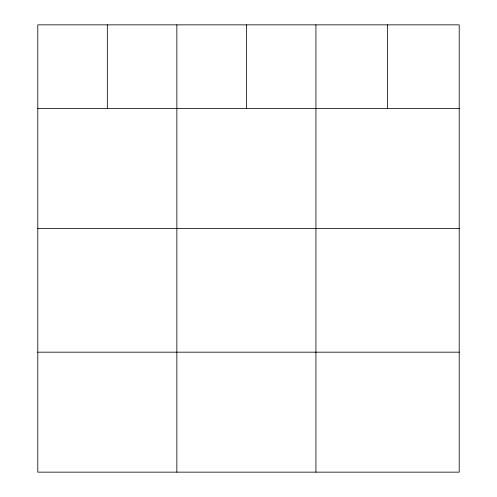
<?xml version="1.0" encoding="UTF-8"?>
<svg xmlns="http://www.w3.org/2000/svg" width="497" height="497" viewBox="0 0 497 497"><rect width="100%" height="100%" fill="white"/><g stroke="black" fill="none" stroke-linecap="round" stroke-linejoin="round"><path stroke-width="0.75" d="M459.209 108.594L459.209 472.15L37.791 472.15L37.791 24.85L459.209 24.85L459.209 108.594L37.791 108.594M37.791 228.564L459.209 228.564M37.791 352.174L459.209 352.174M387.567 24.85L387.567 108.594M315.924 24.85L315.924 472.15M246.394 24.85L246.394 108.594M176.857 24.85L176.857 472.15M107.327 24.85L107.327 108.594"/></g></svg>
